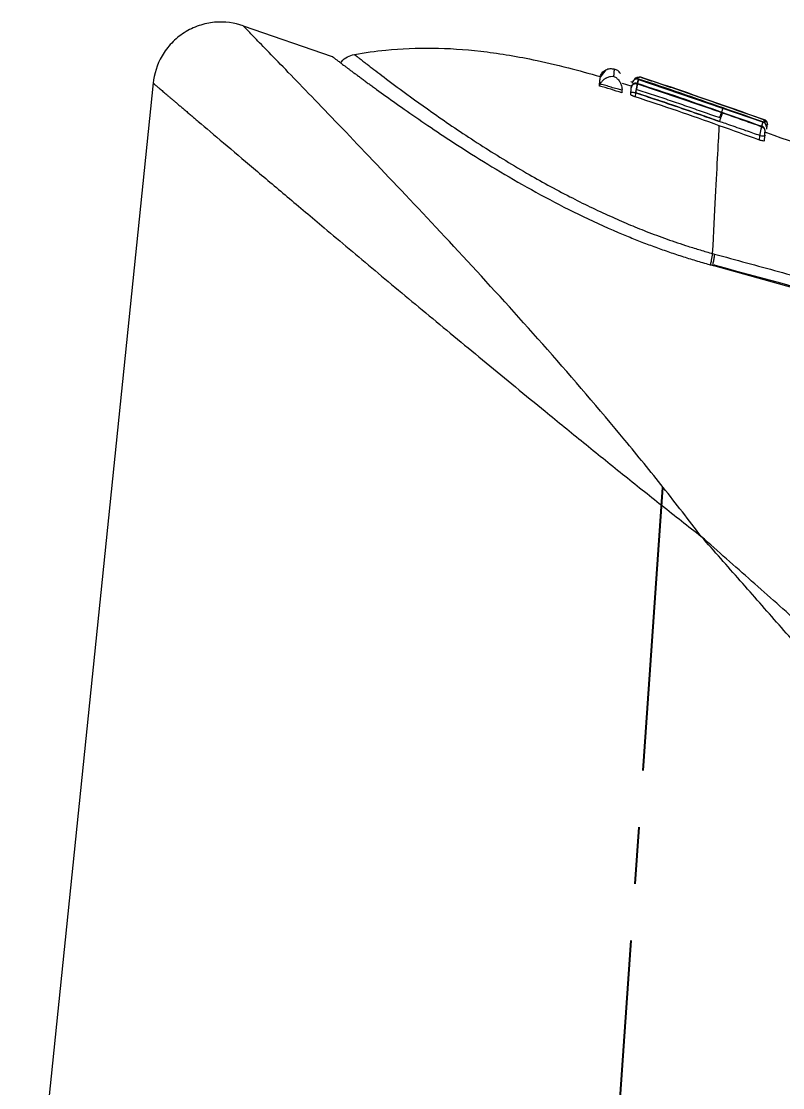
# Model space of a CAD drawing. Extents: x 0 to 1128, y 0 to 827.
# Drawn here: x 467.12 to 500.66, y 600.17 to 647.13 of the extents above; entities that cross this region are included whole.
import ezdxf

# ---------------------------------------------------------------- set-up
doc = ezdxf.new("R2010")
doc.units = 0
doc.header["$LTSCALE"] = 10
doc.header["$MEASUREMENT"] = 0
doc.header["$PDMODE"] = 3
doc.header["$PDSIZE"] = -10
doc.linetypes.add('CENTER', pattern=[2, 1.25, -0.25, 0.25, -0.25])
doc.layers.get('0').update_dxf_attribs({"linetype": 'CONTINUOUS'})
doc.layers.get('DEFPOINTS').update_dxf_attribs({"linetype": 'CONTINUOUS'})
doc.styles.add('Daelim Dimension', font='')
doc.styles.get('Daelim Dimension').set_extended_font_data('나눔고딕')
doc.dimstyles.new('DEFAULT', dxfattribs={"dimscale": 2, "dimtxt": 2, "dimasz": 2, "dimexe": 0, "dimexo": 2, "dimgap": 1, "dimtad": 1, "dimdec": 0, "dimzin": 9, "dimdsep": 46, "dimtxsty": 'Daelim Dimension', "dimcen": 0.5, "dimclrd": 5, "dimclre": 5, "dimclrt": 256, "dimadec": 1, "dimazin": 0, "dimtfac": 1, "dimtdec": 0, "dimtix": 1, "dimtmove": 0, "dimatfit": 3, "dimfxl": 1, "dimtolj": 1, "dimtzin": 1, "dimlwd": 9, "dimlwe": 9, "dimarcsym": 0})

# ---------------------------------------------------------------- blocks, each defined once
blk = doc.blocks.new('*D2')
at = {"color": 5, "lineweight": 9, "ltscale": 0.5, "transparency": 16777216}
for p, q in [((492.448, 579.371), (492.448, 298.668)), ((491.609, 572.879), (472.483, 299.365))]:
    blk.add_line(p, q, dxfattribs=at)
blk.add_arc((492.448, 584.878), 286.209, 266.80076, 269.19924, dxfattribs=at)
at = {"color": 5, "ltscale": 0.5, "transparency": 16777216}
for points in [[(476.434, 298.449), (476.517, 299.78), (472.483, 299.365)], [(488.453, 299.363), (488.444, 298.029), (492.448, 298.668)]]:
    blk.add_solid(points, dxfattribs=at)
at = {"layer": 'DEFPOINTS', "color": 0, "ltscale": 0.5, "transparency": 16777216}
for p in [(495.366, 626.601), (492.448, 584.878), (492.448, 583.371), (491.888, 576.869), (479.132, 298.978)]:
    blk.add_point(p, dxfattribs=at)
at = {"color": 7, "ltscale": 0.5, "transparency": 16777216, "insert": (482.728, 306.524), "char_height": 10, "attachment_point": 5, "rotation": 358, "style": 'Daelim Dimension'}
blk.add_mtext('\\A1;4.0°', dxfattribs=at)

msp = doc.modelspace()

# ---------------------------------------------------------------- linework, layer by layer
at = {"color": 7, "linetype": 'Continuous', "lineweight": 15}
for p, q in [((476.89, 646.936), (480.809, 645.587)), ((492.866, 644.991), (492.619, 644.666)), ((472.931, 644.417), (467.119, 587.968)), ((493.98, 644.277), (493.603, 644.396)), ((494.05, 644.443), (493.967, 644.471)), ((494.045, 644.406), (494.045, 644.41)), ((494.249, 644.389), (494.25, 644.372)), ((498.032, 643.292), (494.275, 644.571)), ((498.013, 643.093), (494.285, 644.363)), ((494.362, 644.679), (494.357, 644.649)), ((494.362, 644.68), (494.362, 644.679)), ((493.582, 644.091), (493.574, 643.985)), ((493.969, 643.902), (493.976, 643.996)), ((493.99, 644.198), (493.991, 644.215)), ((494.176, 643.982), (494.163, 643.8)), ((499.735, 642.491), (498.013, 643.092)), ((499.786, 642.681), (498.021, 643.295)), ((499.736, 642.487), (499.737, 642.503)), ((499.79, 642.701), (499.79, 642.705)), ((499.925, 642.503), (499.925, 642.499)), ((499.984, 642.666), (499.978, 642.674)), ((499.644, 641.898), (499.657, 642.098)), ((499.857, 642.084), (499.842, 641.869)), ((499.872, 642.303), (499.871, 642.287)), ((497.576, 636.903), (497.658, 636.88))]:
    msp.add_line(p, q, dxfattribs=at)
at = {"color": 8, "linetype": 'Continuous', "lineweight": 15}
msp.add_line((497.672, 636.357), (516.354, 631.161), dxfattribs=at)
at = {"color": 1, "linetype": 'CENTER'}
msp.add_line((495.366, 626.601), (491.888, 576.869), dxfattribs=at)
at = {"color": 7, "linetype": 'Continuous', "lineweight": 15}
for start, end in [(17.9658, 70.9696), (356.0156, 40.7674)]:
    msp.add_arc((499.793, 642.605), 0.2, start, end, dxfattribs=at)
at = {"color": 8, "linetype": 'Continuous', "lineweight": 15}
msp.add_arc((499.793, 642.605), 0.2, 356.0009, 17.9641, dxfattribs=at)
at = {"color": 7, "linetype": 'Continuous', "lineweight": 15}
for points, knots in [([(476.89, 646.936), (476.52, 647.063), (476.085, 647.129), (475.404, 647.064), (475.173, 647.016), (474.722, 646.863), (474.503, 646.758), (474.096, 646.498), (473.908, 646.343), (473.579, 645.998), (473.438, 645.809), (473.093, 645.218), (472.97, 644.796), (472.93, 644.406)], [0, 0, 0, 0, 0.25, 0.25, 0.375, 0.375, 0.5, 0.5, 0.625, 0.625, 0.75, 0.75, 1, 1, 1, 1]), ([(497.076, 624.444), (496.521, 625.169), (495.963, 625.888), (494.839, 627.306), (494.273, 628.004), (492.57, 630.065), (491.43, 631.394), (489.176, 633.951), (488.06, 635.177), (485.898, 637.517), (484.852, 638.633), (482.877, 640.723), (481.948, 641.697), (480.264, 643.451), (479.51, 644.232), (478.254, 645.533), (477.751, 646.05), (477.24, 646.577), (477.109, 646.711), (476.935, 646.89), (476.891, 646.936), (476.89, 646.936)], [0, 0, 0, 0, 0.0625, 0.0625, 0.125, 0.125, 0.25, 0.25, 0.375, 0.375, 0.5, 0.5, 0.625, 0.625, 0.75, 0.75, 0.875, 0.875, 0.9375, 0.9375, 1, 1, 1, 1]), ([(481.191, 645.297), (481.203, 645.316), (481.271, 645.431), (481.48, 645.577), (481.69, 645.639), (481.792, 645.669)], [0, 0, 0, 0, 0.09014, 0.557706, 1, 1, 1, 1]), ([(481.792, 645.669), (482.261, 645.754), (483.422, 645.914), (485.232, 645.987), (486.982, 645.874), (488.479, 645.667), (489.708, 645.441), (491.089, 645.123), (492.14, 644.833), (492.621, 644.693)], [0.7444712, 0.7444712, 0.7444712, 0.7444712, 0.7773312, 0.827814, 0.8782968, 0.9035382, 0.9287796, 0.9583838, 0.9823772, 0.9823772, 0.9823772, 0.9823772]), ([(481.792, 645.669), (481.793, 645.668), (481.794, 645.668), (481.803, 645.661), (481.818, 645.65), (481.848, 645.627), (481.906, 645.583), (482.015, 645.499), (482.162, 645.386), (482.447, 645.165), (482.98, 644.755), (483.976, 644.01), (485.401, 642.981), (486.941, 641.941), (488.321, 641.074), (489.616, 640.3), (491.189, 639.435), (492.717, 638.694), (493.856, 638.198), (494.687, 637.861), (495.566, 637.534), (496.362, 637.265), (497.032, 637.057), (497.394, 636.954), (497.576, 636.903)], [0, 0, 0, 0, 0.011567, 0.023138, 0.034706, 0.046274, 0.074506, 0.102736, 0.132802, 0.162869, 0.240902, 0.324044, 0.428116, 0.541378, 0.593886, 0.646393, 0.735432, 0.813937, 0.84719, 0.880445, 0.918128, 0.95581, 0.977905, 1, 1, 1, 1]), ([(480.809, 645.587), (480.81, 645.586), (480.812, 645.584), (480.826, 645.574), (480.847, 645.558), (480.877, 645.535), (480.915, 645.506), (480.962, 645.471), (481.017, 645.429), (481.08, 645.381), (481.151, 645.327), (481.23, 645.268), (481.317, 645.202), (481.412, 645.131), (481.515, 645.054), (481.625, 644.971), (481.743, 644.883), (481.868, 644.79), (482, 644.693), (482.139, 644.59), (482.285, 644.482), (482.438, 644.371), (482.597, 644.254), (482.97, 643.984), (483.612, 643.522), (484.609, 642.824), (485.72, 642.073), (486.983, 641.256), (488.399, 640.387), (489.976, 639.49), (491.649, 638.625), (493.014, 637.999), (494.01, 637.585), (494.611, 637.349), (495.218, 637.124), (495.828, 636.911), (496.442, 636.712), (497.057, 636.525), (497.467, 636.413), (497.672, 636.357)], [0, 0, 0, 0, 0.013405, 0.026816, 0.040232, 0.05365, 0.067069, 0.080487, 0.093901, 0.107314, 0.120724, 0.134134, 0.147544, 0.160951, 0.174358, 0.187762, 0.201166, 0.214568, 0.227969, 0.241369, 0.254767, 0.268163, 0.281558, 0.294952, 0.358568, 0.422185, 0.485809, 0.549441, 0.620799, 0.692156, 0.763505, 0.83485, 0.858442, 0.882035, 0.905628, 0.929221, 0.952815, 0.976411, 1, 1, 1, 1]), ([(492.866, 644.991), (492.897, 645.006), (492.96, 645.034), (493.091, 645.059), (493.187, 645.04), (493.25, 645.027)], [0, 0, 0, 0, 0.263037, 0.521109, 1, 1, 1, 1]), ([(493.227, 644.706), (493.229, 644.732), (493.233, 644.783), (493.238, 644.847), (493.242, 644.903), (493.245, 644.948), (493.248, 644.983), (493.25, 645.008), (493.25, 645.024), (493.25, 645.026), (493.25, 645.027)], [0, 0, 0, 0, 0.124999, 0.249999, 0.375, 0.5, 0.625, 0.749999, 0.874999, 1, 1, 1, 1]), ([(493.524, 644.83), (493.485, 644.877), (493.409, 644.967), (493.299, 645.009), (493.245, 645.029)], [0, 0, 0, 0, 0.515177, 1, 1, 1, 1]), ([(472.93, 644.406), (472.93, 644.406), (472.932, 644.404), (472.944, 644.394), (472.964, 644.377), (472.991, 644.354), (473.026, 644.324), (473.069, 644.288), (473.119, 644.245), (473.178, 644.196), (473.243, 644.14), (473.317, 644.078), (473.397, 644.009), (473.485, 643.934), (473.58, 643.853), (473.683, 643.766), (473.792, 643.673), (473.909, 643.574), (474.032, 643.47), (474.163, 643.359), (474.299, 643.243), (474.443, 643.122), (474.592, 642.995), (474.748, 642.862), (475.187, 642.49), (475.999, 641.801), (477.321, 640.682), (478.812, 639.423), (480.592, 637.925), (482.677, 636.175), (485.071, 634.176), (487.586, 632.098), (489.598, 630.446), (491.041, 629.267), (491.89, 628.577), (492.745, 627.886), (493.605, 627.195), (494.469, 626.505), (495.335, 625.816), (496.205, 625.129), (496.785, 624.672), (497.076, 624.444)], [0, 0, 0, 0, 0.010163, 0.020329, 0.030497, 0.040668, 0.05084, 0.061011, 0.071182, 0.081351, 0.09152, 0.101689, 0.111858, 0.122027, 0.132196, 0.142365, 0.152534, 0.162702, 0.172871, 0.183041, 0.19321, 0.203381, 0.213551, 0.22372, 0.233888, 0.296164, 0.358434, 0.420702, 0.482977, 0.561876, 0.640779, 0.719691, 0.798596, 0.823776, 0.848958, 0.874136, 0.899305, 0.924467, 0.949628, 0.9748, 1, 1, 1, 1]), ([(492.592, 644.28), (492.601, 644.404), (492.615, 644.605), (492.618, 644.64), (492.619, 644.653)], [0, 0, 0, 0, 0.6164813, 1, 1, 1, 1]), ([(492.592, 644.28), (492.597, 644.295), (492.607, 644.325), (492.62, 644.354), (492.627, 644.369)], [0, 0, 0, 0, 0.500002, 1, 1, 1, 1]), ([(493.574, 643.985), (493.411, 644.035), (493.084, 644.136), (492.756, 644.232), (492.592, 644.28)], [0, 0, 0, 0, 0.499998, 1, 1, 1, 1]), ([(492.627, 644.369), (492.636, 644.386), (492.654, 644.42), (492.687, 644.466), (492.723, 644.509), (492.762, 644.547), (492.802, 644.581), (492.844, 644.61), (492.886, 644.636), (492.965, 644.675), (493.083, 644.712), (493.179, 644.708), (493.227, 644.706)], [0, 0, 0, 0, 0.066659, 0.13319, 0.199703, 0.266243, 0.33279, 0.399292, 0.465772, 0.532249, 0.766068, 1, 1, 1, 1]), ([(493.582, 644.091), (493.511, 644.11), (493.351, 644.154), (493.113, 644.224), (492.866, 644.3), (492.707, 644.346), (492.627, 644.369)], [0, 0, 0, 0, 0.220904, 0.499992, 0.750006, 1, 1, 1, 1]), ([(493.227, 644.706), (493.248, 644.695), (493.291, 644.672), (493.35, 644.628), (493.405, 644.576), (493.455, 644.516), (493.501, 644.447), (493.539, 644.369), (493.567, 644.283), (493.585, 644.189), (493.583, 644.124), (493.582, 644.091)], [0, 0, 0, 0, 0.110801, 0.221902, 0.332961, 0.443862, 0.554748, 0.665783, 0.77724, 0.888491, 1, 1, 1, 1]), ([(494.25, 644.372), (494.24, 644.375), (494.224, 644.379), (494.201, 644.381), (494.18, 644.381), (494.16, 644.38), (494.133, 644.374), (494.097, 644.361), (494.058, 644.335), (494.024, 644.299), (494.001, 644.256), (493.992, 644.222), (493.99, 644.203), (493.99, 644.198)], [0.2159305, 0.2159305, 0.2159305, 0.2159305, 0.2967944, 0.3592944, 0.4217944, 0.4842944, 0.5467944, 0.6717944, 0.7967944, 0.9217944, 1.0467944, 1.1717944, 1.2058639, 1.2058639, 1.2058639, 1.2058639]), ([(494.249, 644.389), (494.246, 644.39), (494.223, 644.396), (494.178, 644.4), (494.13, 644.39), (494.103, 644.378), (494.088, 644.37), (494.078, 644.364), (494.069, 644.357), (494.056, 644.347), (494.034, 644.326), (494.007, 644.287), (493.994, 644.243), (493.992, 644.218), (493.991, 644.215)], [0.6060201, 0.6060201, 0.6060201, 0.6060201, 0.6197027, 0.7447027, 0.8697027, 0.9322027, 0.9634527, 0.9947027, 1.0259527, 1.0572027, 1.1197027, 1.2447027, 1.3697027, 1.3886826, 1.3886826, 1.3886826, 1.3886826]), ([(493.991, 644.217), (493.994, 644.234), (493.998, 644.267), (494.014, 644.297), (494.021, 644.311)], [0, 0, 0, 0, 0.51675, 1, 1, 1, 1]), ([(494.255, 644.395), (494.23, 644.4), (494.182, 644.411), (494.115, 644.393), (494.059, 644.361), (494.035, 644.328), (494.021, 644.311)], [0, 0, 0, 0, 0.286355, 0.53967, 0.758583, 1, 1, 1, 1]), ([(494.302, 644.586), (494.3, 644.587), (494.277, 644.593), (494.232, 644.597), (494.184, 644.587), (494.157, 644.575), (494.142, 644.567), (494.132, 644.561), (494.123, 644.554), (494.11, 644.543), (494.088, 644.522), (494.061, 644.483), (494.048, 644.438), (494.045, 644.413), (494.045, 644.41)], [0.6057118, 0.6057118, 0.6057118, 0.6057118, 0.6188881, 0.7438881, 0.8688881, 0.9313881, 0.9626381, 0.9938881, 1.0251381, 1.0563881, 1.1188881, 1.2438881, 1.3688881, 1.3881763, 1.3881763, 1.3881763, 1.3881763]), ([(494.305, 644.581), (494.296, 644.584), (494.279, 644.588), (494.256, 644.591), (494.236, 644.591), (494.216, 644.589), (494.188, 644.584), (494.152, 644.571), (494.112, 644.544), (494.079, 644.508), (494.056, 644.464), (494.047, 644.429), (494.045, 644.41), (494.045, 644.406)], [0.215753, 0.215753, 0.215753, 0.215753, 0.2974818, 0.3599818, 0.4224818, 0.4849818, 0.5474818, 0.6724818, 0.7974818, 0.9224818, 1.0474818, 1.1724818, 1.2067288, 1.2067288, 1.2067288, 1.2067288]), ([(494.045, 644.409), (494.047, 644.426), (494.051, 644.459), (494.067, 644.489), (494.075, 644.503)], [0, 0, 0, 0, 0.516764, 1, 1, 1, 1]), ([(494.308, 644.587), (494.283, 644.592), (494.236, 644.603), (494.169, 644.586), (494.113, 644.553), (494.088, 644.52), (494.075, 644.503)], [0, 0, 0, 0, 0.286114, 0.539721, 0.758824, 1, 1, 1, 1]), ([(494.248, 644.595), (494.244, 644.601), (494.227, 644.622), (494.196, 644.634), (494.159, 644.63), (494.139, 644.605), (494.13, 644.592)], [0, 0, 0, 0, 0.116126, 0.424338, 0.721458, 1, 1, 1, 1]), ([(494.25, 644.372), (494.249, 644.368), (494.247, 644.359), (494.243, 644.336), (494.237, 644.306), (494.23, 644.268), (494.222, 644.225), (494.212, 644.176), (494.201, 644.119), (494.189, 644.054), (494.18, 644.006), (494.176, 643.982)], [0, 0, 0, 0, 0.105575, 0.211338, 0.317105, 0.422816, 0.528506, 0.634239, 0.740053, 0.870142, 1, 1, 1, 1]), ([(494.251, 644.388), (494.251, 644.392), (494.252, 644.398), (494.252, 644.394), (494.25, 644.382), (494.246, 644.36), (494.241, 644.328), (494.234, 644.288), (494.225, 644.234), (494.214, 644.163), (494.199, 644.074), (494.188, 644.009), (494.183, 643.977)], [0, 0, 0, 0, 0.08886, 0.177712, 0.266569, 0.355445, 0.444356, 0.533288, 0.622191, 0.748162, 0.874063, 1, 1, 1, 1]), ([(494.362, 644.647), (494.348, 644.651), (494.321, 644.658), (494.278, 644.657), (494.235, 644.65), (494.209, 644.637), (494.195, 644.631)], [0, 0, 0, 0, 0.254105, 0.489541, 0.735457, 1, 1, 1, 1]), ([(494.309, 644.596), (494.294, 644.6), (494.272, 644.607), (494.248, 644.606), (494.239, 644.605)], [0, 0, 0, 0, 0.626623, 1, 1, 1, 1]), ([(499.736, 642.487), (499.487, 642.573), (498.989, 642.745), (498.244, 643.008), (497.042, 643.432), (495.9, 643.83), (494.814, 644.19), (494.438, 644.311), (494.25, 644.372)], [0, 0, 0, 0, 0.136131, 0.272263, 0.408394, 0.795636, 0.897818, 1, 1, 1, 1]), ([(494.301, 644.56), (494.301, 644.562), (494.304, 644.58), (494.306, 644.588), (494.305, 644.586), (494.305, 644.585)], [0, 0, 0, 0, 0.06331, 0.53192, 1, 1, 1, 1]), ([(494.362, 644.679), (494.586, 644.607), (495.034, 644.461), (495.703, 644.237), (496.371, 644.009), (497.286, 643.692), (498.447, 643.284), (499.388, 642.957), (499.858, 642.794)], [0, 0, 0, 0, 0.121488, 0.24296, 0.364488, 0.485948, 0.74296, 1, 1, 1, 1]), ([(494.163, 643.8), (494.15, 643.804), (494.124, 643.813), (494.087, 643.827), (494.054, 643.841), (494.024, 643.856), (494, 643.87), (493.983, 643.882), (493.971, 643.894), (493.97, 643.9), (493.969, 643.902)], [0, 0, 0, 0, 0.125196, 0.250078, 0.374986, 0.499894, 0.624814, 0.749699, 0.874645, 1, 1, 1, 1]), ([(493.976, 643.996), (493.977, 644.012), (493.979, 644.044), (493.982, 644.088), (493.985, 644.125), (493.987, 644.153), (493.988, 644.174), (493.99, 644.19), (493.99, 644.196), (493.99, 644.198)], [0, 0, 0, 0, 0.16927, 0.33295, 0.499593, 0.623477, 0.749786, 0.872899, 1, 1, 1, 1]), ([(494.176, 643.982), (494.175, 643.982), (494.167, 643.983), (494.153, 643.984), (494.133, 643.985), (494.106, 643.987), (494.071, 643.99), (494.034, 643.992), (494.003, 643.994), (493.983, 643.996), (493.977, 643.996), (493.976, 643.996), (493.976, 643.996)], [0.2159396, 0.2159396, 0.2159396, 0.2159396, 0.224142, 0.286642, 0.349142, 0.411642, 0.536642, 0.661642, 0.786642, 0.911642, 1.036642, 1.0707025, 1.0707025, 1.0707025, 1.0707025]), ([(497.871, 642.533), (497.255, 642.751), (496.024, 643.188), (494.783, 643.596), (494.163, 643.8)], [0, 0, 0, 0, 0.499847, 1, 1, 1, 1]), ([(499.657, 642.098), (499.451, 642.169), (498.994, 642.327), (498.355, 642.551), (497.649, 642.8), (496.705, 643.133), (495.519, 643.544), (494.601, 643.844), (494.176, 643.982)], [0, 0, 0, 0, 0.113002, 0.250305, 0.350364, 0.500382, 0.768606, 1, 1, 1, 1]), ([(494.183, 643.977), (494.43, 643.897), (494.926, 643.736), (495.667, 643.487), (496.406, 643.233), (497.143, 642.976), (497.634, 642.803), (497.881, 642.716)], [0, 0, 0, 0, 0.199784, 0.400084, 0.600165, 0.799668, 1, 1, 1, 1]), ([(494.231, 644.134), (494.475, 644.054), (494.966, 643.895), (495.699, 643.648), (496.43, 643.397), (497.16, 643.143), (497.646, 642.972), (497.89, 642.887)], [0, 0, 0, 0, 0.199736, 0.400103, 0.600204, 0.799598, 1, 1, 1, 1]), ([(497.89, 642.887), (497.897, 642.907), (497.912, 642.949), (497.933, 643.01), (497.953, 643.067), (497.972, 643.121), (497.989, 643.169), (498.004, 643.212), (498.019, 643.256), (498.033, 643.294), (498.041, 643.318), (498.04, 643.315), (498.04, 643.314)], [0, 0, 0, 0, 0.084229, 0.168573, 0.252893, 0.337157, 0.421413, 0.505704, 0.589996, 0.726616, 0.863378, 1, 1, 1, 1]), ([(497.881, 642.716), (497.888, 642.736), (497.902, 642.778), (497.923, 642.836), (497.943, 642.892), (497.961, 642.943), (497.977, 642.989), (497.991, 643.028), (498.004, 643.067), (498.016, 643.099), (498.022, 643.116), (498.019, 643.109), (498.018, 643.105)], [0, 0, 0, 0, 0.084225, 0.168563, 0.252878, 0.337136, 0.421388, 0.505674, 0.58996, 0.726592, 0.863367, 1, 1, 1, 1]), ([(497.576, 636.903), (497.67, 638.738), (497.791, 641.043), (497.856, 642.253), (497.871, 642.533)], [0.0246843, 0.0246843, 0.0246843, 0.0246843, 0.5, 0.7523521, 0.7523521, 0.7523521, 0.7523521]), ([(499.657, 642.098), (499.661, 642.117), (499.669, 642.156), (499.68, 642.213), (499.691, 642.267), (499.702, 642.318), (499.711, 642.364), (499.719, 642.404), (499.726, 642.44), (499.732, 642.47), (499.734, 642.481), (499.736, 642.487)], [0, 0, 0, 0, 0.106034, 0.212255, 0.318478, 0.424646, 0.530797, 0.636997, 0.74328, 0.871751, 1, 1, 1, 1]), ([(499.827, 642.45), (499.817, 642.46), (499.799, 642.48), (499.755, 642.508), (499.717, 642.516), (499.693, 642.521)], [0, 0, 0, 0, 0.262912, 0.520511, 1, 1, 1, 1]), ([(499.736, 642.487), (499.776, 642.473), (499.815, 642.444), (499.864, 642.369), (499.874, 642.325), (499.871, 642.287)], [0, 0, 0, 0, 0.5, 0.5, 1, 1, 1, 1]), ([(499.737, 642.503), (499.777, 642.49), (499.816, 642.461), (499.865, 642.386), (499.875, 642.342), (499.872, 642.303)], [0, 0, 0, 0, 0.5, 0.5, 1, 1, 1, 1]), ([(499.79, 642.705), (499.79, 642.706), (499.791, 642.709), (499.79, 642.706), (499.79, 642.705)], [0, 0, 0, 0, 0.50001, 1, 1, 1, 1]), ([(499.79, 642.705), (499.83, 642.691), (499.869, 642.662), (499.918, 642.586), (499.928, 642.541), (499.925, 642.503)], [0, 0, 0, 0, 0.5, 0.5, 1, 1, 1, 1]), ([(499.79, 642.704), (499.798, 642.703), (499.819, 642.698), (499.849, 642.677), (499.879, 642.649), (499.902, 642.615), (499.923, 642.567), (499.924, 642.528), (499.925, 642.503)], [0, 0, 0, 0, 0.09396, 0.24752, 0.404332, 0.561148, 0.714702, 1, 1, 1, 1]), ([(499.79, 642.701), (499.83, 642.687), (499.869, 642.658), (499.918, 642.582), (499.927, 642.537), (499.925, 642.499)], [0, 0, 0, 0, 0.5, 0.5, 1, 1, 1, 1]), ([(499.942, 642.708), (499.932, 642.717), (499.913, 642.736), (499.878, 642.755), (499.841, 642.768), (499.815, 642.771), (499.803, 642.772)], [0, 0, 0, 0, 0.263007, 0.520426, 0.767338, 1, 1, 1, 1]), ([(499.827, 642.45), (499.835, 642.44), (499.85, 642.418), (499.871, 642.37), (499.872, 642.331), (499.873, 642.306)], [0, 0, 0, 0, 0.262916, 0.520511, 1, 1, 1, 1]), ([(499.984, 642.665), (499.979, 642.677), (499.968, 642.701), (499.942, 642.712), (499.909, 642.703), (499.884, 642.679), (499.871, 642.667)], [0, 0, 0, 0, 0.22489, 0.46961, 0.729786, 1, 1, 1, 1]), ([(499.929, 642.518), (499.939, 642.533), (499.959, 642.561), (499.979, 642.583), (499.991, 642.588), (499.991, 642.578), (499.991, 642.573)], [0, 0, 0, 0, 0.28588, 0.549819, 0.788404, 1, 1, 1, 1]), ([(499.964, 642.383), (499.965, 642.401), (499.968, 642.437), (499.972, 642.49), (499.975, 642.54), (499.977, 642.567), (499.978, 642.581)], [0, 0, 0, 0, 0.249636, 0.499409, 0.749472, 1, 1, 1, 1]), ([(499.657, 642.098), (499.704, 642.094), (499.76, 642.091), (499.837, 642.085), (499.857, 642.084), (499.857, 642.084)], [0, 0, 0, 0, 0.5, 0.5, 1, 1, 1, 1]), ([(499.871, 642.287), (499.871, 642.283), (499.87, 642.275), (499.869, 642.249), (499.866, 642.219), (499.864, 642.186), (499.862, 642.154), (499.859, 642.119), (499.858, 642.096), (499.857, 642.084)], [0, 0, 0, 0, 0.167683, 0.331109, 0.499808, 0.62315, 0.750063, 0.872601, 1, 1, 1, 1]), ([(499.897, 642.098), (499.895, 642.096), (499.891, 642.092), (499.869, 642.095), (499.858, 642.097)], [0, 0, 0, 0, 0.517876, 1, 1, 1, 1]), ([(499.966, 642.213), (499.964, 642.214), (499.96, 642.215), (499.936, 642.222), (499.913, 642.23), (499.906, 642.232)], [0, 0, 0, 0, 0.410961, 0.821753, 1, 1, 1, 1]), ([(519.757, 634.616), (518.501, 635.147), (515.955, 636.182), (512.224, 637.634), (508.61, 639.023), (504.537, 640.558), (501.657, 641.612), (499.966, 642.216)], [0.2872657, 0.2872657, 0.2872657, 0.2872657, 0.3506726, 0.414166, 0.4747722, 0.5353784, 0.6214297, 0.6214297, 0.6214297, 0.6214297]), ([(499.842, 641.869), (499.841, 641.858), (499.819, 641.855), (499.745, 641.866), (499.694, 641.88), (499.644, 641.898)], [0, 0, 0, 0, 0.5, 0.5, 1, 1, 1, 1]), ([(497.658, 636.88), (498.6, 636.625), (500.483, 636.113), (503.306, 635.341), (506.76, 634.39), (510.843, 633.257), (514.908, 632.114), (518.323, 631.144), (521.092, 630.353), (523.857, 629.557), (525.695, 629.019), (526.614, 628.75)], [0, 0, 0, 0, 0.097243, 0.194485, 0.291728, 0.454372, 0.616989, 0.712746, 0.808481, 0.904269, 1, 1, 1, 1]), ([(497.672, 636.357), (497.67, 636.367), (497.667, 636.389), (497.656, 636.398), (497.645, 636.389), (497.641, 636.386)], [0, 0, 0, 0, 0.362255, 0.724214, 1, 1, 1, 1]), ([(516.341, 631.237), (515.442, 631.494), (509.225, 633.268), (502.982, 634.949), (497.641, 636.387)], [0, 0, 0, 0, 0.144476, 1, 1, 1, 1]), ([(518.545, 600.172), (518.544, 600.173), (518.543, 600.174), (518.532, 600.186), (518.515, 600.205), (518.491, 600.232), (518.461, 600.266), (518.423, 600.308), (518.379, 600.357), (518.328, 600.414), (518.271, 600.478), (518.207, 600.549), (518.136, 600.628), (517.918, 600.871), (517.449, 601.395), (516.513, 602.442), (515.29, 603.812), (513.693, 605.603), (511.785, 607.749), (509.445, 610.392), (506.801, 613.385), (504.581, 615.906), (503.036, 617.665), (502.196, 618.621), (501.352, 619.584), (500.503, 620.55), (499.651, 621.521), (498.795, 622.494), (497.937, 623.469), (497.363, 624.119), (497.076, 624.444)], [0, 0, 0, 0, 0.009512, 0.019024, 0.028537, 0.03805, 0.047563, 0.057076, 0.066588, 0.076101, 0.085613, 0.095125, 0.104638, 0.114151, 0.176252, 0.238361, 0.310741, 0.383131, 0.470191, 0.557266, 0.661414, 0.765575, 0.794877, 0.82418, 0.853486, 0.882789, 0.912091, 0.941393, 0.970696, 1, 1, 1, 1]), ([(521.213, 601.982), (521.212, 601.983), (521.211, 601.985), (521.199, 601.996), (521.181, 602.014), (521.156, 602.039), (521.123, 602.072), (521.083, 602.111), (521.036, 602.158), (520.982, 602.212), (520.921, 602.272), (520.853, 602.34), (520.778, 602.414), (520.696, 602.495), (520.607, 602.583), (520.512, 602.677), (520.411, 602.778), (520.303, 602.885), (520.188, 602.997), (520.068, 603.117), (519.941, 603.241), (519.809, 603.372), (519.671, 603.509), (519.527, 603.651), (519.146, 604.026), (518.459, 604.702), (517.364, 605.777), (516.137, 606.971), (513.986, 609.049), (510.617, 612.261), (507.104, 615.49), (504.757, 617.608), (503.679, 618.576), (502.593, 619.548), (501.499, 620.522), (500.399, 621.5), (499.294, 622.479), (498.186, 623.46), (497.446, 624.116), (497.076, 624.444)], [0, 0, 0, 0, 0.009503, 0.019004, 0.028505, 0.038004, 0.047504, 0.057003, 0.066502, 0.076002, 0.085502, 0.095003, 0.104505, 0.114007, 0.12351, 0.133013, 0.142515, 0.152016, 0.161517, 0.171017, 0.180516, 0.190015, 0.199513, 0.209011, 0.218508, 0.272117, 0.325731, 0.379355, 0.432985, 0.584525, 0.73615, 0.769131, 0.80211, 0.835088, 0.868065, 0.901043, 0.934023, 0.967008, 1, 1, 1, 1])]:
    msp.add_open_spline(points, degree=3, knots=knots, dxfattribs=at)
at = {"color": 8, "linetype": 'Continuous', "lineweight": 15}
for points, knots in [([(492.621, 644.693), (492.646, 644.752), (492.683, 644.843), (492.778, 644.935), (492.833, 644.979), (492.866, 644.991), (492.866, 644.991)], [0, 0, 0, 0, 0.4781379, 0.7359702, 0.9994477, 1, 1, 1, 1]), ([(494.23, 644.133), (494.241, 644.197), (494.262, 644.326), (494.288, 644.483), (494.297, 644.535), (494.301, 644.56)], [0, 0, 0, 0, 0.340913, 0.682007, 1, 1, 1, 1]), ([(494.305, 644.581), (494.303, 644.571), (494.299, 644.55), (494.284, 644.47), (494.27, 644.398), (494.265, 644.37)], [0, 0, 0, 0, 0.3747398, 0.7492746, 1, 1, 1, 1]), ([(499.738, 642.511), (499.738, 642.511), (499.738, 642.511), (499.737, 642.506), (499.737, 642.503)], [0, 0, 0, 0, 0.500034, 1, 1, 1, 1]), ([(499.747, 642.487), (499.753, 642.516), (499.767, 642.588), (499.783, 642.67), (499.788, 642.691), (499.79, 642.701)], [0, 0, 0, 0, 0.256968, 0.628432, 1, 1, 1, 1]), ([(499.858, 642.794), (499.858, 642.793), (499.858, 642.791), (499.855, 642.775), (499.85, 642.751), (499.843, 642.719), (499.838, 642.691), (499.835, 642.677)], [0, 0, 0, 0, 0.200093, 0.400095, 0.600053, 0.800006, 1, 1, 1, 1]), ([(497.476, 636.374), (497.481, 636.395), (497.502, 636.476), (497.543, 636.666), (497.562, 636.809), (497.576, 636.903)], [0, 0, 0, 0, 0.105887, 0.41472, 1, 1, 1, 1]), ([(497.658, 636.88), (497.652, 636.834), (497.642, 636.74), (497.613, 636.569), (497.582, 636.44), (497.566, 636.371)], [0, 0, 0, 0, 0.315864, 0.63392, 1, 1, 1, 1])]:
    msp.add_open_spline(points, degree=3, knots=knots, dxfattribs=at)
at = {"color": 7, "linetype": 'Continuous', "lineweight": 15}
for points in [[(498.018, 643.105), (496.769, 643.545), (495.517, 643.985), (494.251, 644.388)], [(494.305, 644.581), (494.305, 644.583), (494.305, 644.584), (494.305, 644.585)], [(498.039, 643.314), (496.801, 643.748), (495.56, 644.183), (494.305, 644.585)], [(494.305, 644.581), (496.15, 643.99), (497.966, 643.326), (499.79, 642.701)], [(499.858, 642.794), (498.032, 643.424), (496.212, 644.084), (494.362, 644.68)], [(499.79, 642.705), (499.206, 642.905), (498.623, 643.109), (498.04, 643.314)], [(499.737, 642.503), (499.163, 642.701), (498.591, 642.903), (498.018, 643.105)], [(499.644, 641.898), (499.053, 642.112), (498.462, 642.323), (497.871, 642.533)], [(499.859, 642.794), (499.858, 642.794), (499.858, 642.794), (499.858, 642.794)], [(499.858, 642.794), (499.898, 642.781), (499.936, 642.752), (499.96, 642.715)]]:
    msp.add_open_spline(points, degree=3, dxfattribs=at)

# ---------------------------------------------------------------- dimensions: what is measured, and where the dimension line sits
at = {"color": 5, "ltscale": 0.5}
dim = msp.add_angular_dim_2l(base=(479.132, 298.978), line1=((495.366, 626.601), (491.888, 576.869)), line2=((492.448, 584.878), (492.448, 583.371)), dimstyle='DEFAULT', override={"dimtxt": 5, "dimclrd": 5, "dimclre": 5, "dimclrt": 7}, dxfattribs=at)
dim.commit()
dim.dimension.update_dxf_attribs({"geometry": '*D2', "text_midpoint": (482.728, 306.524)})

doc.saveas('drawing.dxf')
